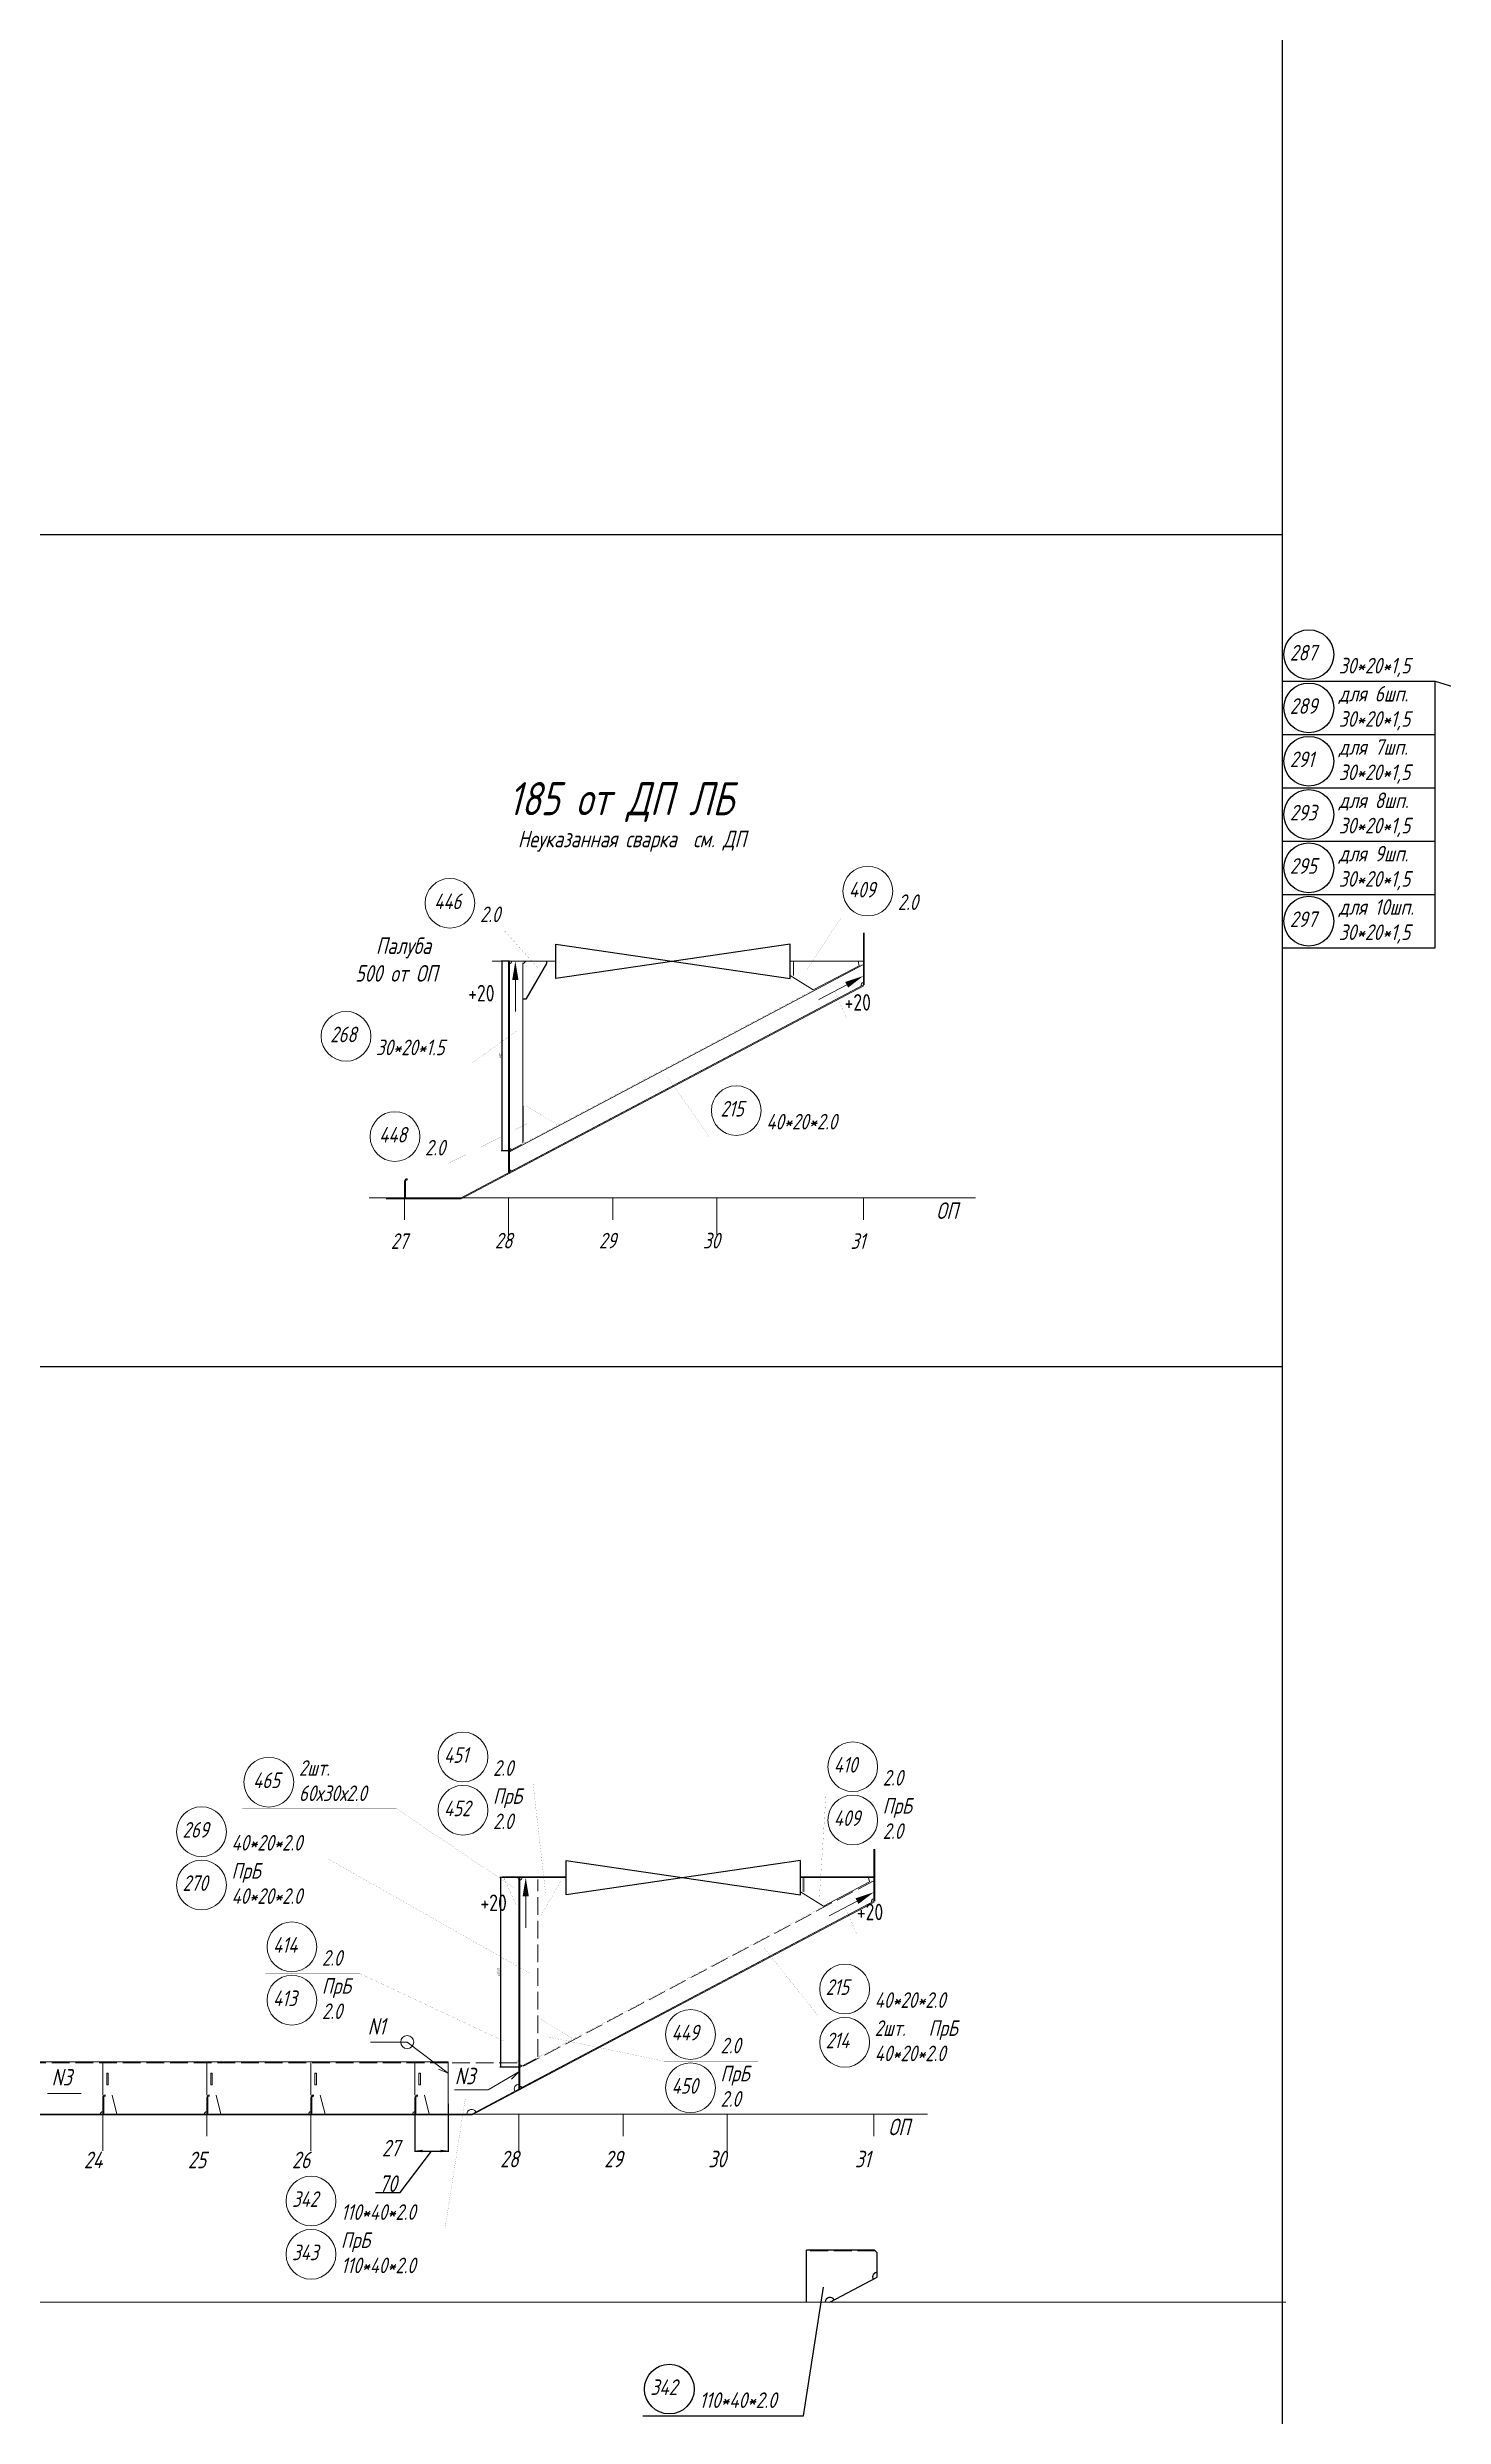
# Model space of a CAD drawing. Header units: millimetres. Extents: x 77380 to 135900, y -26587 to 17301.
# Drawn here: x 88156 to 91108, y -16652 to -11642 of the extents above; entities that cross this region are included whole.
import ezdxf

# ---------------------------------------------------------------- set-up
doc = ezdxf.new("R2010")
doc.units = ezdxf.units.MM
for name, pattern in [('K5LT32768', [0]), ('K5LT32769', [50, 37.5, -12.5]), ('K5LT32770', [0]), ('K5LT32772', [0]), ('K5LT32775', [250, 187.5, -62.5]), ('K5LT32777', [0]), ('K5LT32780', [0]), ('K5LT32781', [0]), ('K5LT32831', [0]), ('K5LT32835', [0]), ('K5LT_THIN', [0]), ('Short_dashed', [5, 3.75, -1.25])]:
    doc.linetypes.add(name, pattern=pattern)
doc.layers.add('-1', color=7, linetype='Continuous')
doc.layers.add('4001', color=7, linetype='Continuous')
doc.layers.add('РАЗМЕРЫ', color=3, linetype='Continuous', lineweight=25)
doc.styles.add('KDIMTEXTSTYLE', font='GOST_AU.SHX', dxfattribs={"width": 0.96, "oblique": 15, "height": 5})
doc.styles.add('KTEXTSTYLE', font='GOST_AU.SHX', dxfattribs={"width": 0.96, "height": 5})
doc.styles.add('ГОСТ', font='ГОСТ тип А.ttf', dxfattribs={"oblique": 15})
doc.dimstyles.new('KDIMSTYLE (1.00)', dxfattribs={"dimtxt": 5, "dimasz": 1, "dimexe": 2, "dimexo": 0, "dimgap": 1, "dimtad": 1, "dimtxsty": 'KDIMTEXTSTYLE', "dimsah": 1, "dimcen": 0, "dimdle": 1, "dimadec": 0, "dimazin": 0, "dimtfac": 0.667, "dimtmove": 0, "dimatfit": 3, "dimfxl": 1, "dimtvp": 1, "dimtolj": 1, "dimtzin": 0, "dimarcsym": 0})

# ---------------------------------------------------------------- blocks, each defined once
blk = doc.blocks.new('U415')
at = {"layer": '4001'}
blk.add_hatch(color=7, dxfattribs=at).paths.add_polyline_path([(98047.1, 13998.5), (98053.3, 13986.7), (98085.5, 14011.3)])
at = {"layer": '4001', "color": 7, "linetype": 'K5LT_THIN', "lineweight": 18}
blk.add_line((98050.2, 13992.6), (97991.4, 13961.5), dxfattribs=at)
blk = doc.blocks.new('U416')
at = {"layer": '4001'}
blk.add_hatch(color=7, dxfattribs=at).paths.add_polyline_path([(97343.1, 14002.4), (97356.4, 14002.4), (97349.8, 14042.4)])
at = {"layer": '4001', "color": 7, "linetype": 'K5LT_THIN', "lineweight": 18}
blk.add_line((97349.8, 14002.4), (97349.8, 13935.8), dxfattribs=at)
blk = doc.blocks.new('KDIMARROW_01')
blk.add_hatch(color=0).paths.add_polyline_path([(0, 0), (-15, 2), (-13.5, 0), (-15, -2)])
at = {"color": 0, "linetype": 'K5LT_THIN', "lineweight": 18}
for p, q in [((-13.5, 0), (-15, 2)), ((-15, 2), (0, 0)), ((0, 0), (-15, -2)), ((-15, -2), (-13.5, 0))]:
    blk.add_line(p, q, dxfattribs=at)
at = {"layer": '4001', "color": 0, "linetype": 'K5LT_THIN', "lineweight": 18}
blk.add_line((0, 0), (-1, 0), dxfattribs=at)
blk = doc.blocks.new('*D604')
at = {"layer": 'Defpoints', "color": 0}
for p in [(88933.1, -15995.1), (89003.1, -15990.7), (89003.1, -16090.3)]:
    blk.add_point(p, dxfattribs=at)
at = {"layer": 'РАЗМЕРЫ', "color": 0, "lineweight": -2}
for p, q in [((88933.1, -15995.1), (88933.1, -16092.3)), ((89003.1, -15990.7), (89003.1, -16092.3)), ((88902, -16177.9), (88968.1, -16090.3)), ((88934.1, -16090.3), (89002.1, -16090.3)), ((88850.1, -16177.9), (88902, -16177.9))]:
    blk.add_line(p, q, dxfattribs=at)
at = {"layer": 'РАЗМЕРЫ', "color": 0, "lineweight": -2, "rotation": 180}
blk.add_blockref('KDIMARROW_01', (88933.1, -16090.3), dxfattribs=at)
at = {"layer": 'РАЗМЕРЫ', "color": 0, "lineweight": -2}
blk.add_blockref('KDIMARROW_01', (89003.1, -16090.3), dxfattribs=at)
at = {"layer": 'РАЗМЕРЫ', "color": 7, "insert": (88876, -16159.4), "char_height": 5, "attachment_point": 5, "style": 'KDIMTEXTSTYLE'}
blk.add_mtext('\\A1;\\H35.0;\\W0.965;\\Q15;\\Q15;\\H35.0;\\W0.965;\\Q15;70\\H35.0;\\W0.965;\\Q15;\\Q15;', dxfattribs=at)
blk = doc.blocks.new('U45')
blk.add_hatch(color=7).paths.add_polyline_path([(109778.9, 17837), (109785.1, 17825.2), (109817.4, 17849.8)])
at = {"color": 7, "linetype": 'K5LT32831', "lineweight": 9}
blk.add_line((109782, 17831.1), (109723.2, 17800), dxfattribs=at)
blk = doc.blocks.new('U46')
blk.add_hatch(color=7).paths.add_polyline_path([(109075, 17840.9), (109088.3, 17840.9), (109081.6, 17880.9)])
at = {"color": 7, "linetype": 'K5LT32831', "lineweight": 9}
blk.add_line((109081.6, 17840.9), (109081.6, 17774.4), dxfattribs=at)
blk = doc.blocks.new('U130')
at = {"color": 7, "linetype": 'K5LT_THIN', "lineweight": 18}
for p, q in [((109002.5, 17432.2), (109067.4, 17469.9)), ((109067.4, 17469.9), (109063.9, 17467.9))]:
    blk.add_line(p, q, dxfattribs=at)
at = {"color": 7, "linetype": 'K5LT32835', "lineweight": 18}
for p, q in [((109064.8, 17468.4), (109064.8, 17468.4)), ((109064.8, 17468.3), (109064.9, 17468.4)), ((109065.4, 17468.2), (109064.8, 17468.4)), ((109065.5, 17468.2), (109064.8, 17468.4)), ((109064.9, 17468.2), (109064.9, 17468.5)), ((109064.9, 17468.2), (109065, 17468.5)), ((109065.6, 17468.3), (109064.9, 17468.5)), ((109065.4, 17468.1), (109064.9, 17468.3)), ((109065.3, 17468.1), (109064.9, 17468.2)), ((109065.3, 17468), (109064.9, 17468.1)), ((109065, 17468.1), (109065.1, 17468.6)), ((109065, 17468), (109065.2, 17468.6)), ((109065.6, 17468.3), (109065, 17468.5)), ((109065.2, 17468), (109065, 17468.1)), ((109065.2, 17467.9), (109065, 17468)), ((109065.1, 17467.9), (109065.3, 17468.7)), ((109065.1, 17467.9), (109065.3, 17468.7)), ((109065.7, 17468.4), (109065.1, 17468.6)), ((109065.7, 17468.4), (109065.1, 17468.6)), ((109065.1, 17467.9), (109065.1, 17467.9)), ((109065.2, 17468), (109065.4, 17468.8)), ((109065.8, 17468.5), (109065.2, 17468.7)), ((109065.3, 17468.1), (109065.5, 17468.8)), ((109065.8, 17468.5), (109065.3, 17468.7)), ((109065.4, 17468.1), (109065.6, 17468.9)), ((109066, 17468.7), (109065.4, 17468.8)), ((109065.9, 17468.6), (109065.4, 17468.7)), ((109065.5, 17468.2), (109065.6, 17468.9)), ((109065.5, 17468.3), (109065.7, 17468.9)), ((109066, 17468.7), (109065.5, 17468.8)), ((109065.6, 17468.4), (109065.8, 17469)), ((109066.1, 17468.8), (109065.6, 17468.9)), ((109065.7, 17468.4), (109065.9, 17469)), ((109066.1, 17468.8), (109065.7, 17468.9)), ((109065.8, 17468.5), (109066, 17469.1)), ((109066.2, 17468.9), (109065.8, 17469)), ((109066.2, 17468.9), (109065.8, 17469)), ((109065.9, 17468.6), (109066, 17469.1)), ((109066.3, 17469), (109065.9, 17469.1)), ((109066, 17468.7), (109066.1, 17469.2)), ((109066.4, 17469), (109066, 17469.1)), ((109066.1, 17468.8), (109066.3, 17469.3)), ((109066.1, 17468.7), (109066.2, 17469.2)), ((109066.5, 17469.1), (109066.1, 17469.2)), ((109066.4, 17469.1), (109066.1, 17469.1)), ((109066.2, 17468.9), (109066.3, 17469.3)), ((109066.5, 17469.2), (109066.2, 17469.2)), ((109066.3, 17469), (109066.4, 17469.4)), ((109066.6, 17469.2), (109066.3, 17469.3)), ((109066.4, 17469), (109066.5, 17469.4)), ((109066.6, 17469.3), (109066.4, 17469.3)), ((109066.5, 17469.1), (109066.6, 17469.4)), ((109066.7, 17469.3), (109066.5, 17469.4)), ((109066.8, 17469.4), (109066.5, 17469.4)), ((109066.6, 17469.2), (109066.7, 17469.5)), ((109066.8, 17469.4), (109066.6, 17469.5)), ((109066.7, 17469.4), (109066.8, 17469.6)), ((109066.7, 17469.3), (109066.7, 17469.5)), ((109066.9, 17469.5), (109066.7, 17469.5)), ((109066.8, 17469.4), (109066.9, 17469.6)), ((109066.9, 17469.5), (109066.8, 17469.6)), ((109067, 17469.6), (109066.8, 17469.6)), ((109066.9, 17469.5), (109067, 17469.7)), ((109067, 17469.6), (109066.9, 17469.6)), ((109067, 17469.6), (109067, 17469.7)), ((109067.1, 17469.7), (109067, 17469.7)), ((109067.1, 17469.7), (109067.1, 17469.8)), ((109067.2, 17469.7), (109067.1, 17469.7)), ((109067.2, 17469.7), (109067.2, 17469.8)), ((109067.2, 17469.8), (109067.2, 17469.8)), ((109067.3, 17469.8), (109067.2, 17469.8)), ((109067.3, 17469.9), (109067.4, 17469.9)), ((109067.3, 17469.9), (109067.3, 17469.9)), ((109067.3, 17469.8), (109067.3, 17469.8))]:
    blk.add_line(p, q, dxfattribs=at)
at = {"color": 7, "linetype": 'K5LT32835', "const_width": 0.18}
blk.add_lwpolyline([(109064.8, 17468.4), (109067.4, 17469.9), (109065.1, 17467.9)], close=True, dxfattribs=at)
blk = doc.blocks.new('U134')
at = {"color": 7, "linetype": 'K5LT_THIN', "lineweight": 18}
for p, q in [((108831.1, 17533.1), (108917.4, 17467.3)), ((108917.4, 17467.3), (108914.2, 17469.7))]:
    blk.add_line(p, q, dxfattribs=at)
at = {"color": 7, "linetype": 'K5LT32835', "lineweight": 18}
for p, q in [((108914.6, 17468.7), (108914.6, 17468.7)), ((108914.7, 17468.8), (108915.4, 17468.9)), ((108914.7, 17468.7), (108915.4, 17468.8)), ((108914.7, 17468.6), (108915.5, 17468.8)), ((108914.8, 17468.6), (108914.7, 17468.8)), ((108914.7, 17468.6), (108914.7, 17468.7)), ((108914.8, 17468.9), (108915.2, 17469)), ((108914.8, 17468.9), (108915.3, 17468.9)), ((108914.8, 17468.6), (108914.8, 17468.9)), ((108914.8, 17468.6), (108915.6, 17468.7)), ((108914.9, 17469.1), (108915.1, 17469.1)), ((108914.9, 17469), (108915.1, 17469)), ((108914.9, 17468.5), (108914.9, 17469)), ((108915, 17468.5), (108914.9, 17469)), ((108914.9, 17468.5), (108915.6, 17468.6)), ((108915, 17469.1), (108915, 17469.1)), ((108915.1, 17468.5), (108915, 17469.1)), ((108915.1, 17468.4), (108915, 17469.1)), ((108915, 17468.5), (108915.7, 17468.6)), ((108915.2, 17468.4), (108915.1, 17469.1)), ((108915.1, 17468.4), (108915.8, 17468.5)), ((108915.3, 17468.4), (108915.2, 17469)), ((108915.3, 17468.3), (108915.2, 17469)), ((108915.2, 17468.4), (108915.9, 17468.5)), ((108915.4, 17468.3), (108915.3, 17468.9)), ((108915.3, 17468.3), (108915.9, 17468.4)), ((108915.5, 17468.3), (108915.4, 17468.8)), ((108915.4, 17468.3), (108916, 17468.4)), ((108915.5, 17468.2), (108915.5, 17468.8)), ((108915.6, 17468.2), (108915.5, 17468.7)), ((108915.5, 17468.2), (108916.1, 17468.3)), ((108915.7, 17468.2), (108915.6, 17468.7)), ((108915.6, 17468.2), (108916.1, 17468.3)), ((108915.7, 17468.1), (108915.7, 17468.6)), ((108915.8, 17468.1), (108915.7, 17468.6)), ((108915.7, 17468.1), (108916.2, 17468.2)), ((108915.9, 17468.1), (108915.8, 17468.5)), ((108915.8, 17468.1), (108916.3, 17468.2)), ((108915.9, 17468), (108915.9, 17468.5)), ((108915.9, 17468), (108916.4, 17468.1)), ((108916, 17468), (108916, 17468.4)), ((108916.1, 17468), (108916, 17468.4)), ((108916, 17468), (108916.4, 17468.1)), ((108916.2, 17467.9), (108916.1, 17468.3)), ((108916.1, 17467.9), (108916.5, 17468)), ((108916.2, 17467.9), (108916.2, 17468.2)), ((108916.3, 17467.9), (108916.2, 17468.2)), ((108916.2, 17467.9), (108916.6, 17467.9)), ((108916.4, 17467.8), (108916.3, 17468.1)), ((108916.3, 17467.8), (108916.6, 17467.9)), ((108916.4, 17467.8), (108916.4, 17468.1)), ((108916.4, 17467.8), (108916.7, 17467.8)), ((108916.5, 17467.8), (108916.5, 17468)), ((108916.6, 17467.7), (108916.5, 17468)), ((108916.5, 17467.7), (108916.8, 17467.8)), ((108916.6, 17467.7), (108916.6, 17467.9)), ((108916.6, 17467.7), (108916.9, 17467.7)), ((108916.7, 17467.7), (108916.7, 17467.9)), ((108916.8, 17467.6), (108916.7, 17467.8)), ((108916.7, 17467.6), (108916.9, 17467.7)), ((108916.8, 17467.6), (108916.8, 17467.8)), ((108916.8, 17467.6), (108917, 17467.6)), ((108916.9, 17467.6), (108916.9, 17467.7)), ((108916.9, 17467.5), (108917.1, 17467.6)), ((108917, 17467.5), (108917, 17467.6)), ((108917, 17467.5), (108917, 17467.6)), ((108917, 17467.5), (108917.1, 17467.5)), ((108917.1, 17467.4), (108917.2, 17467.5)), ((108917.1, 17467.5), (108917.1, 17467.5)), ((108917.2, 17467.4), (108917.2, 17467.5)), ((108917.2, 17467.4), (108917.3, 17467.4)), ((108917.2, 17467.4), (108917.2, 17467.4)), ((108917.3, 17467.4), (108917.3, 17467.4)), ((108917.3, 17467.3), (108917.4, 17467.3))]:
    blk.add_line(p, q, dxfattribs=at)
at = {"color": 7, "linetype": 'K5LT32835', "const_width": 0.18}
blk.add_lwpolyline([(108915, 17469.1), (108917.4, 17467.3), (108914.6, 17468.7)], close=True, dxfattribs=at)
blk = doc.blocks.new('*D673')
at = {"layer": 'Defpoints', "color": 0}
for p in [(89114.6, -15512.1), (89154.6, -15512.1), (89154.6, -15913.1)]:
    blk.add_point(p, dxfattribs=at)
at = {"layer": 'РАЗМЕРЫ', "color": 0, "lineweight": -2}
for p, q in [((89154.6, -15512.1), (89112.6, -15512.1)), ((89114.6, -15912.1), (89114.6, -15513.1)), ((89154.6, -15913.1), (89112.6, -15913.1))]:
    blk.add_line(p, q, dxfattribs=at)
at = {"layer": 'РАЗМЕРЫ', "color": 0}
for points in [[(89114.8, -15513.1), (89114.4, -15513.1), (89114.6, -15512.1)], [(89114.4, -15912.1), (89114.8, -15912.1), (89114.6, -15913.1)]]:
    blk.add_solid(points, dxfattribs=at)
at = {"layer": 'РАЗМЕРЫ', "color": 0, "insert": (89110.6, -15712.6), "char_height": 5, "attachment_point": 5, "rotation": 90, "style": 'KDIMTEXTSTYLE'}
blk.add_mtext('\\A1;401,01', dxfattribs=at)
blk = doc.blocks.new('*D675')
at = {"layer": 'Defpoints', "color": 0}
for p in [(89132.7, -13574.6), (89117.1, -13975.6), (89132.7, -13975.6)]:
    blk.add_point(p, dxfattribs=at)
at = {"layer": 'РАЗМЕРЫ', "color": 0, "lineweight": -2}
for p, q in [((89132.7, -13574.6), (89115.1, -13574.6)), ((89117.1, -13575.6), (89117.1, -13974.6)), ((89132.7, -13975.6), (89115.1, -13975.6))]:
    blk.add_line(p, q, dxfattribs=at)
at = {"layer": 'РАЗМЕРЫ', "color": 0}
for points in [[(89117.2, -13575.6), (89116.9, -13575.6), (89117.1, -13574.6)], [(89116.9, -13974.6), (89117.2, -13974.6), (89117.1, -13975.6)]]:
    blk.add_solid(points, dxfattribs=at)
at = {"layer": 'РАЗМЕРЫ', "color": 0, "insert": (89113.6, -13775.1), "char_height": 5, "attachment_point": 5, "rotation": 90, "style": 'KDIMTEXTSTYLE'}
blk.add_mtext('\\A1;401', dxfattribs=at)

msp = doc.modelspace()

# ---------------------------------------------------------------- linework, layer by layer
at = {"layer": '-1', "color": 1, "lineweight": 0}
msp.add_line((83160.609, -16409.79), (90774.38, -16409.79), dxfattribs=at)
at = {"color": 6}
for p, q in [((90766.474, -12673.031), (81559.429, -12673.031)), ((90766.474, -14432.34), (81559.429, -14432.34))]:
    msp.add_line(p, q, dxfattribs=at)
at = {"color": 7, "linetype": 'K5LT_THIN', "lineweight": 18}
for p, q in [((89881.2, -13624.625), (89881.2, -13514.625)), ((89883.199, -13624.625), (89883.199, -13514.625)), ((89231.2, -13574.625), (89096.201, -13574.625)), ((89131.2, -14021.684), (89131.2, -13574.625)), ((89132.699, -14021.684), (89132.699, -13574.625)), ((89132.699, -13574.625), (89132.699, -13975.631)), ((89158.199, -13574.625), (89132.699, -13574.625)), ((89881.2, -13574.625), (89726.198, -13574.625)), ((89733.199, -13604.626), (89733.199, -13574.625)), ((89733.199, -13574.625), (89870.199, -13574.625)), ((89870.199, -13574.625), (89872.518, -13583.97)), ((89881.2, -13624.625), (89031.2, -14074.625)), ((89132.699, -14020.89), (89881.2, -13624.625)), ((89881.2, -13581.546), (89134.395, -13976.914)), ((89161.254, -13959.075), (89161.254, -13577.68)), ((89726.198, -13604.657), (89775.258, -13635.36)), ((89872.518, -13583.97), (89775.258, -13635.36)), ((89882.137, -13626.392), (89032.137, -14076.392)), ((89775.258, -13635.36), (89775.213, -13635.271)), ((89132.699, -13975.631), (89158.199, -13962.13)), ((89132.699, -13982.42), (89132.699, -14020.89)), ((88836.47, -14074.625), (90118.202, -14074.625)), ((89031.2, -14074.625), (88872.641, -14074.625)), ((89031.2, -14076.626), (88872.641, -14076.626)), ((88911.198, -14074.626), (88911.198, -14121.501)), ((88911.199, -14074.625), (88911.199, -14040.552)), ((88913.201, -14074.625), (88913.201, -14040.552)), ((89131.198, -14074.626), (89131.198, -14152.751)), ((89351.198, -14074.626), (89351.198, -14121.501)), ((89571.199, -14074.626), (89571.199, -14152.751)), ((89881.198, -14074.626), (89881.198, -14121.501)), ((89748.103, -15542.177), (89797.161, -15572.879)), ((89003.103, -15925.711), (88982.913, -15916.973)), ((89153.103, -15923.119), (89137.356, -15938.482))]:
    msp.add_line(p, q, dxfattribs=at)
at = {"color": 7, "linetype": 'K5LT_THIN'}
for p, q in [((89162.7, -13579.626), (89167.699, -13574.626)), ((89211.199, -13574.626), (89211.199, -13579.626)), ((89726.198, -13538.477), (89231.199, -13610.779)), ((89231.199, -13610.779), (89231.199, -13538.477)), ((89231.199, -13538.477), (89726.198, -13610.779)), ((89726.198, -13610.779), (89726.198, -13538.477)), ((89211.199, -13579.626), (89167.699, -13654.626)), ((89167.699, -13654.626), (89162.7, -13654.626)), ((89167.699, -13654.626), (89162.7, -13654.626)), ((89748.103, -15475.993), (89253.103, -15548.295)), ((89253.103, -15548.295), (89253.103, -15475.993)), ((89253.103, -15475.993), (89748.103, -15548.295)), ((89748.103, -15548.295), (89748.103, -15475.993))]:
    msp.add_line(p, q, dxfattribs=at)
at = {"color": 3, "linetype": 'K5LT32768', "lineweight": 18, "true_color": 0x00ff00}
for p, q in [((89903.103, -15562.144), (89903.103, -15452.144)), ((89905.102, -15562.144), (89905.102, -15452.144)), ((89253.103, -15510.644), (89118.104, -15510.644)), ((89253.103, -15512.144), (89118.104, -15512.144)), ((89153.103, -15959.203), (89153.103, -15512.144)), ((89154.602, -15959.203), (89154.602, -15512.144)), ((89154.602, -15512.144), (89154.602, -15913.149)), ((89188.604, -15512.144), (89154.602, -15512.144)), ((89903.103, -15510.644), (89748.103, -15510.644)), ((89903.103, -15512.144), (89748.103, -15512.144)), ((89903.103, -15562.144), (89053.103, -16012.144)), ((89904.04, -15563.912), (89054.04, -16013.912)), ((89154.602, -15958.409), (89903.103, -15562.144)), ((89003.103, -15902.071), (86753.103, -15902.071)), ((89153.103, -15959.203), (89153.103, -15908.144)), ((89154.602, -15913.149), (89188.604, -15895.149)), ((89154.602, -15919.938), (89154.602, -15958.409)), ((88273.104, -16012.144), (88273.104, -15978.071)), ((88275.103, -16012.144), (88275.103, -15978.071)), ((88493.103, -16012.144), (88493.103, -15978.071)), ((88495.104, -16012.144), (88495.104, -15978.071)), ((88713.104, -16012.144), (88713.104, -15978.071)), ((88715.103, -16012.144), (88715.103, -15978.071)), ((88933.102, -16012.144), (88933.102, -15978.071)), ((88935.104, -16012.144), (88935.104, -15978.071)), ((89053.103, -16012.144), (89153.103, -15959.203)), ((89053.103, -16012.144), (83128.103, -16012.144)), ((89053.103, -16014.144), (83128.103, -16014.144)), ((86204.602, -16012.144), (89053.103, -16012.144))]:
    msp.add_line(p, q, dxfattribs=at)
at = {"color": 3, "linetype": 'K5LT32769', "lineweight": 18, "true_color": 0x00ff00}
for p, q in [((89903.103, -15519.065), (89156.298, -15914.433)), ((89192.675, -15891.076), (89192.675, -15516.217)), ((89003.103, -15904.071), (86753.103, -15904.071)), ((89149.029, -15904.071), (89003.103, -15904.071))]:
    msp.add_line(p, q, dxfattribs=at)
at = {"color": 2, "linetype": 'K5LT32770', "lineweight": 18, "true_color": 0xffff00}
for p, q in [((89755.102, -15542.144), (89755.102, -15512.144)), ((89755.102, -15512.144), (89892.102, -15512.144)), ((89894.421, -15521.488), (89797.161, -15572.879)), ((89892.102, -15512.144), (89894.421, -15521.488)), ((89797.161, -15572.879), (89797.116, -15572.79)), ((88284.669, -15925.619), (88281.538, -15925.619)), ((88281.538, -15925.619), (88281.538, -15950.668)), ((88284.669, -15950.668), (88284.669, -15925.619)), ((88504.667, -15925.619), (88501.536, -15925.619)), ((88501.536, -15925.619), (88501.536, -15950.668)), ((88504.667, -15950.668), (88504.667, -15925.619)), ((88724.669, -15925.619), (88721.538, -15925.619)), ((88721.538, -15925.619), (88721.538, -15950.668)), ((88724.669, -15950.668), (88724.669, -15925.619)), ((88944.667, -15925.619), (88941.536, -15925.619)), ((88941.536, -15925.619), (88941.536, -15950.668)), ((88944.667, -15950.668), (88944.667, -15925.619)), ((88281.538, -15950.668), (88284.669, -15950.668)), ((88501.536, -15950.668), (88504.667, -15950.668)), ((88721.538, -15950.668), (88724.669, -15950.668)), ((88941.536, -15950.668), (88944.667, -15950.668))]:
    msp.add_line(p, q, dxfattribs=at)
at = {"color": 7, "linetype": 'K5LT32780', "lineweight": 18}
for p, q in [((88916.78, -15859.891), (88839.103, -15859.891)), ((89003.103, -16012.144), (89003.103, -15902.071)), ((88156.095, -15968.394), (88227.776, -15968.394)), ((89016.529, -15960.879), (89088.211, -15960.879))]:
    msp.add_line(p, q, dxfattribs=at)
at = {"color": 2, "linetype": 'K5LT32775', "lineweight": 18, "true_color": 0xffff00}
for p, q in [((88273.104, -15904.144), (88273.104, -15972.144)), ((88493.103, -15904.144), (88493.103, -15972.144)), ((88713.104, -15904.144), (88713.104, -15972.144)), ((88933.102, -15904.144), (88933.102, -15972.144))]:
    msp.add_line(p, q, dxfattribs=at)
at = {"color": 3, "linetype": 'K5LT32777', "lineweight": 18, "true_color": 0x00ff00}
for p, q in [((88293.032, -15972.074), (88303.106, -16012.147)), ((88513.031, -15972.071), (88523.104, -16012.144)), ((88733.031, -15972.074), (88743.105, -16012.147)), ((88933.102, -16007.144), (88933.102, -15978.144)), ((88953.03, -15972.071), (88963.104, -16012.144))]:
    msp.add_line(p, q, dxfattribs=at)
at = {"color": 1, "linetype": 'K5LT32781', "lineweight": 0, "true_color": 0xff0000}
for p, q in [((82403.103, -16012.144), (90016.874, -16012.144)), ((88273.103, -16012.144), (88273.103, -16090.269)), ((88493.103, -16012.144), (88493.103, -16059.019)), ((88713.103, -16012.144), (88713.103, -16090.269)), ((88933.103, -16012.144), (88933.103, -16059.019)), ((89153.103, -16012.144), (89153.103, -16090.269)), ((89373.103, -16012.144), (89373.103, -16059.019)), ((89593.103, -16012.144), (89593.103, -16090.269)), ((89903.103, -16012.144), (89903.103, -16059.019))]:
    msp.add_line(p, q, dxfattribs=at)
msp.add_line((89760.609, -16409.79), (89760.609, -16299.717))
at = {"color": 3, "linetype": 'Short_dashed', "ltscale": 10}
msp.add_line((89906.535, -16301.717), (89760.609, -16301.717), dxfattribs=at)
at = {"color": 3, "ltscale": 25}
for p, q in [((89910.609, -16356.849), (89910.609, -16305.79)), ((89810.609, -16409.79), (89910.609, -16356.849))]:
    msp.add_line(p, q, dxfattribs=at)
at = {"color": 6}
msp.add_lwpolyline([(81559.429, -6632.614), (90766.474, -6632.614), (90766.474, -26587.353), (81559.429, -26587.353)], close=True, dxfattribs=at)
at = {"color": 1, "ltscale": 25}
for points in [[(90766.474, -12982.574), (91089.701, -12982.574), (91740.846, -13183.326)], [(90766.474, -13095.294), (91089.701, -13095.294), (91089.701, -12982.574)], [(90766.474, -13208.014), (91089.701, -13208.014), (91089.701, -13095.294)], [(90766.474, -13320.733), (91089.701, -13320.733), (91089.701, -13208.014)], [(90766.474, -13433.453), (91089.701, -13433.453), (91089.701, -13320.733)], [(90766.474, -13546.173), (91089.701, -13546.173), (91089.701, -13433.453)], [(89414.603, -16650.043), (89754.504, -16650.043), (89796.878, -16378.251)]]:
    msp.add_lwpolyline(points, dxfattribs=at)
at = {"color": 7, "linetype": 'K5LT_THIN', "const_width": 0.18}
for points in [[(89195.087, -13591.126), (89120.908, -13508.343), (88950.802, -13508.343)], [(90004.297, -13482.613), (89834.191, -13482.613), (89762.147, -13591.67)], [(88817.829, -13574.625), (89096.201, -13574.625)], [(89231.2, -13573.125), (89096.201, -13573.125)], [(89158.199, -13962.13), (89162.755, -13957.575), (89162.755, -13579.18), (89158.199, -13574.625)], [(89881.2, -13570.626), (89726.198, -13570.626)], [(89731.2, -13574.625), (89731.2, -13604.626), (89733.199, -13604.626), (89733.199, -13574.625)], [(89881.2, -13619.626), (89881.2, -13579.283), (89135.225, -13974.211), (89132.699, -13982.419)], [(89921.156, -13695.471), (89846.139, -13695.471), (89820.329, -13637.906)], [(88731.076, -13789.708), (89054.303, -13789.708), (89147.507, -13722.279)], [(89879.357, -13946.756), (89556.13, -13946.756), (89467.747, -13820.258)], [(89171.08, -13917.66), (89004.656, -14001.689), (88834.549, -14001.689)], [(88917.199, -14034.552), (88931.127, -14034.552), (88931.127, -14036.552), (88917.199, -14036.552)]]:
    msp.add_lwpolyline(points, dxfattribs=at)
msp.add_lwpolyline([(89162.7, -13954.725), (89162.7, -13879.725), (89167.699, -13879.725), (89231.075, -13917.893), (89233.413, -13922.312), (89167.119, -13957.388)], close=True, dxfattribs=at)
at = {"color": 1, "linetype": 'K5LT32772', "true_color": 0xff0000, "const_width": 0.18}
for points in [[(88978.359, -15313.479), (89182.887, -15313.479), (89209.245, -15544.63)], [(89142.781, -15534.068), (88894.537, -15366.765), (88567.975, -15366.765)], [(90004.511, -15334.092), (89802.344, -15334.092), (89787.835, -15559.109)], [(88425.59, -15471.487), (88747.413, -15471.487), (89176.766, -15714.85)], [(89753.103, -15512.144), (89753.103, -15542.144), (89755.102, -15542.144), (89755.102, -15512.144)], [(90130.452, -15804.104), (89785.351, -15804.104), (89671.45, -15661.288)], [(88616.724, -15714.971), (88816.521, -15714.971), (89120.626, -15857.732)], [(89659.128, -15900.248), (89459.331, -15900.248), (89211.104, -15848.414)], [(88279.104, -15972.071), (88293.029, -15972.071), (88293.029, -15974.071), (88279.104, -15974.071)], [(88499.102, -15972.071), (88513.031, -15972.071), (88513.031, -15974.071), (88499.102, -15974.071)], [(88657.097, -16252.397), (88996.998, -16252.397), (89039.372, -15980.605)], [(88719.104, -15972.071), (88733.032, -15972.071), (88733.032, -15974.071), (88719.104, -15974.071)], [(88939.102, -15972.071), (88953.03, -15972.071), (88953.03, -15974.071), (88939.102, -15974.071)]]:
    msp.add_lwpolyline(points, dxfattribs=at)
at = {"color": 2, "linetype": 'K5LT32770', "true_color": 0xffff00, "const_width": 0.18}
for points in [[(89148.106, -15512.144), (89123.106, -15512.144), (89123.106, -15517.143), (89148.106, -15572.143), (89153.105, -15572.143), (89153.105, -15517.143), (89148.106, -15512.144)], [(89199.603, -15512.144), (89243.103, -15512.144), (89243.103, -15517.144), (89199.603, -15592.144), (89194.604, -15592.144), (89194.604, -15517.144), (89199.603, -15512.144)], [(89148.104, -15902.144), (89033.102, -15902.144), (89033.102, -15897.144), (89148.104, -15782.144), (89153.103, -15782.144), (89153.103, -15897.144), (89148.104, -15902.144)], [(89194.604, -15886.944), (89194.604, -15811.944), (89199.603, -15811.944), (89262.985, -15850.123), (89265.322, -15854.543), (89199.023, -15889.607), (89194.604, -15886.944)]]:
    msp.add_lwpolyline(points, dxfattribs=at)
at = {"color": 3, "linetype": 'K5LT32768', "true_color": 0x00ff00, "const_width": 0.18}
for points in [[(89903.103, -15557.144), (89903.103, -15516.802), (89157.128, -15911.729), (89154.602, -15919.938)], [(89188.604, -15895.149), (89194.677, -15889.076), (89194.677, -15518.217), (89188.604, -15512.144)], [(89153.103, -15908.144), (89147.03, -15902.071), (89003.103, -15902.071)]]:
    msp.add_lwpolyline(points, dxfattribs=at)
at = {"color": 7, "linetype": 'K5LT32780', "const_width": 0.18}
msp.add_lwpolyline([(89943.059, -15632.99), (89868.042, -15632.99), (89842.232, -15575.425)], dxfattribs=at)
at = {"color": 3, "ltscale": 25}
msp.add_lwpolyline([(89910.609, -16305.79), (89904.536, -16299.717), (89760.609, -16299.717)], dxfattribs=at)
at = {"color": 1, "ltscale": 25}
for centre in [(90822.834, -12926.214), (90822.834, -13038.934), (90822.834, -13151.654), (90822.834, -13264.374), (90822.834, -13377.093), (90822.834, -13489.813), (89470.963, -16593.683)]:
    msp.add_circle(centre, 52.603, dxfattribs=at)
at = {"color": 7, "linetype": 'K5LT_THIN', "lineweight": 18}
for centre in [(89890.551, -13426.253), (89007.162, -13451.983), (88787.436, -13733.348), (89612.49, -13890.396), (88890.91, -13945.329)]:
    msp.add_circle(centre, 52.603, dxfattribs=at)
at = {"color": 1, "linetype": 'K5LT32772', "lineweight": 18, "true_color": 0xff0000}
for centre in [(89034.719, -15257.119), (89858.704, -15277.732), (88624.335, -15310.405), (89034.719, -15369.839), (88481.95, -15415.127), (89858.704, -15390.453), (88481.95, -15527.847), (88673.084, -15658.611), (88673.084, -15771.331), (89841.711, -15747.744), (89515.691, -15843.888), (89841.711, -15860.464), (89515.691, -15956.608), (88713.457, -16196.037), (88713.457, -16308.757)]:
    msp.add_circle(centre, 52.603, dxfattribs=at)
at = {"color": 7, "linetype": 'K5LT32780', "lineweight": 18}
msp.add_circle((88916.78, -15859.891), 13.816, dxfattribs=at)
at = {"color": 7, "linetype": 'K5LT_THIN', "lineweight": 18}
for centre, radius, start, end in [((89132.699, -13574.624), 5.002, 269.999908, 359.982605), ((89881.2, -13624.625), 5, 90.000305, 207.897171), ((89132.699, -13975.629), 4.999, 27.903595, 90.011909), ((89132.699, -14020.89), 5.001, 27.893583, 89.992882), ((88917.199, -14040.552), 6, 89.998352, 180.001648), ((88917.199, -14040.55), 3.998, 90.005737, 180.027054)]:
    msp.add_arc(centre, radius, start, end, dxfattribs=at)
at = {"color": 3, "linetype": 'K5LT32768', "lineweight": 18, "true_color": 0x00ff00}
for centre, radius, start, end in [((89154.602, -15512.143), 5.001, 269.996185, 359.981964), ((89903.103, -15562.144), 5, 90.000305, 207.897171), ((89154.602, -15913.149), 5, 27.896086, 89.997635), ((88279.104, -15978.071), 6, 90.001465, 180.002182), ((88279.104, -15978.072), 4.001, 89.999329, 179.989746), ((88499.102, -15978.071), 6, 90.001465, 180.002182), ((88499.102, -15978.069), 3.998, 90.005737, 180.027054), ((88719.104, -15978.071), 6, 90.001465, 180.002182), ((88719.104, -15978.072), 4.001, 89.999329, 179.989746), ((88939.102, -15978.071), 6, 90.001465, 180.002182), ((88939.102, -15978.069), 3.998, 90.005737, 180.027054), ((89153.103, -15959.203), 10, 90.000305, 207.897171), ((89154.602, -15958.409), 5, 27.898588, 90.002396), ((89053.103, -16012.143), 10, 27.893064, 180.008987)]:
    msp.add_arc(centre, radius, start, end, dxfattribs=at)
at = {"color": 3, "linetype": 'K5LT32777', "lineweight": 18, "true_color": 0x00ff00}
for centre in [(88273.104, -16012.146), (88493.103, -16012.143), (88713.103, -16012.146), (88933.102, -16012.143)]:
    msp.add_arc(centre, 4.999, 90.001302, 180.011814, dxfattribs=at)
at = {"color": 3, "ltscale": 25}
for centre, start, end in [((89910.609, -16356.849), 90.000305, 207.897171), ((89810.609, -16409.789), 27.893064, 180.008987)]:
    msp.add_arc(centre, 10, start, end, dxfattribs=at)

# ---------------------------------------------------------------- block references
for name, p in [('U416', (-8204.333, -27616.984)), ('U415', (-8204.333, -27616.984)), ('U46', (-19914.278, -33393.031)), ('U45', (-19914.278, -33393.031)), ('U134', (-19914.278, -33393.031)), ('U130', (-19914.278, -33393.031))]:
    msp.add_blockref(name, p)

# ---------------------------------------------------------------- texts
at = {"color": 1, "ltscale": 25, "style": 'ГОСТ', "oblique": 15}
for s, p in [('287', (90782.698, -12938.739)), ('30*20*1,5', (90886.239, -12966.136)), ('289', (90782.698, -13051.459)), ('30*20*1,5', (90886.239, -13078.855)), ('291', (90782.698, -13164.178)), ('30*20*1,5', (90886.239, -13191.575)), ('293', (90782.698, -13276.898)), ('30*20*1,5', (90886.239, -13304.295)), ('295', (90782.698, -13389.618)), ('30*20*1,5', (90886.239, -13417.015)), ('297', (90782.698, -13502.337)), ('30*20*1,5', (90886.239, -13529.734)), ('342', (89430.827, -16606.207)), ('110*40*2.0', (89534.368, -16633.604))]:
    msp.add_text(s, height=33, dxfattribs=at).set_placement(p)
at = {"color": 6, "ltscale": 25, "style": 'ГОСТ', "oblique": 15}
for s, p in [('для 6шп.', (90886.239, -13025.413)), ('для 7шп.', (90886.239, -13138.133)), ('для 8шп.', (90886.239, -13250.852)), ('для 9шп.', (90886.239, -13363.572)), ('для 10шп.', (90886.239, -13476.292))]:
    msp.add_text(s, height=33, dxfattribs=at).set_placement(p)
at = {"color": 7, "char_height": 2.5, "attachment_point": 1, "style": 'KTEXTSTYLE'}
for s, insert in [('\\H3.5;\\W0.965;\\Q15;\\Q15;\\H70.00;185 от ДП ЛБ', (89130.467, -13195.816)), ('\\H3.5;\\W0.965;\\Q15;\\Q15;\\H35.00;Неуказанная сварка  см. ДП', (89150.806, -13298.636)), ('\\H3.5;\\W0.965;\\Q15;\\Q15;\\H33.00;{\\c255;409}', (89850.494, -13406.673)), ('\\H3.5;\\W0.965;\\Q15;\\Q15;\\H33.00;446', (88973.763, -13431.507)), ('\\H3.5;\\W0.965;\\Q15;\\Q15;\\H33.00;2.0', (89070.567, -13458.904)), ('\\H3.5;\\W0.965;\\Q15;\\Q15;\\H33.00;2.0', (89953.956, -13433.175)), ('\\H3.5;\\W0.965;\\Q15;\\Q15;\\H35.00;Палуба', (88850.512, -13524.22)), ('\\H3.5;\\W0.965;\\Q15;\\Q15;\\H35.00;500 от ОП', (88806.73, -13582.831)), ('\\H3.5;\\W0.965;\\Q15;\\Q0;\\H35.00;{\\c255;+20}', (89045.653, -13624.611)), ('\\H3.5;\\W0.965;\\Q15;\\Q0;\\H35.00;{\\c255;+20}', (89841.415, -13644.062)), ('\\H3.5;\\W0.965;\\Q15;\\Q15;\\H33.00;268', (88754.037, -13712.872)), ('\\H3.5;\\W0.965;\\Q15;\\Q15;\\H33.00;30*20*1.5', (88850.841, -13740.269)), ('\\H3.5;\\W0.965;\\Q15;\\Q15;\\H33.00;215', (89579.091, -13869.921)), ('\\H3.5;\\W0.965;\\Q15;\\Q15;\\H33.00;448', (88857.511, -13924.853)), ('\\H3.5;\\W0.965;\\Q15;\\Q15;\\H33.00;40*20*2.0', (89675.895, -13897.317)), ('\\H3.5;\\W0.965;\\Q15;\\Q15;\\H33.00;2.0', (88954.314, -13952.251)), ('\\H3.5;\\W0.965;\\Q15;\\Q15;\\H35.00;ОП', (90035.2, -14084.44)), ('\\H3.5;\\W0.965;\\Q15;\\Q15;\\H33.00;27', (88882.031, -14149.879)), ('\\H3.5;\\W0.965;\\Q15;\\Q15;\\H33.00;28', (89102.032, -14148.808)), ('\\H3.5;\\W0.965;\\Q15;\\Q15;\\H33.00;29', (89322.031, -14148.808)), ('\\H3.5;\\W0.965;\\Q15;\\Q15;\\H33.00;30', (89542.031, -14148.808)), ('\\H3.5;\\W0.965;\\Q15;\\Q15;\\H33.00;31', (89854.031, -14149.879)), ('\\H3.5;\\W0.965;\\Q15;\\Q15;\\H33.00;2шт.', (88687.741, -15263.884)), ('\\H3.5;\\W0.965;\\Q15;\\Q15;\\H33.00;{\\c255;451}', (88994.583, -15236.643)), ('\\H3.5;\\W0.965;\\Q15;\\Q15;\\H33.00;{\\c255;2.0}', (89098.124, -15264.041)), ('\\H3.5;\\W0.965;\\Q15;\\Q15;\\H33.00;{\\c255;410}', (89818.569, -15257.257)), ('\\H3.5;\\W0.965;\\Q15;\\Q15;\\H33.00;{\\c255;465}', (88590.937, -15289.929)), ('\\H3.5;\\W0.965;\\Q15;\\Q15;\\H33.00;{\\c255;60х30х2.0}', (88687.74, -15317.327)), ('\\H3.5;\\W0.965;\\Q15;\\Q15;\\H33.00;{\\c16711935;ПрБ}', (89098.124, -15323.318)), ('\\H3.5;\\W0.965;\\Q15;\\Q15;\\H33.00;{\\c255;2.0}', (89922.109, -15284.654)), ('\\H3.5;\\W0.965;\\Q15;\\Q15;\\H33.00;{\\c255;452}', (88994.583, -15349.364)), ('\\H3.5;\\W0.965;\\Q15;\\Q15;\\H33.00;{\\c255;2.0}', (89098.124, -15376.761)), ('\\H3.5;\\W0.965;\\Q15;\\Q15;\\H33.00;{\\c255;409}', (89818.569, -15369.977)), ('\\H3.5;\\W0.965;\\Q15;\\Q15;\\H33.00;{\\c16711935;ПрБ}', (89922.11, -15343.931)), ('\\H3.5;\\W0.965;\\Q15;\\Q15;\\H33.00;{\\c255;269}', (88441.814, -15394.652)), ('\\H3.5;\\W0.965;\\Q15;\\Q15;\\H33.00;{\\c255;40*20*2.0}', (88545.355, -15422.049)), ('\\H3.5;\\W0.965;\\Q15;\\Q15;\\H33.00;{\\c255;2.0}', (89922.109, -15397.374)), ('\\H3.5;\\W0.965;\\Q15;\\Q15;\\H33.00;{\\c255;270}', (88441.814, -15507.371)), ('\\H3.5;\\W0.965;\\Q15;\\Q15;\\H33.00;{\\c16711935;ПрБ}', (88545.355, -15481.326)), ('\\H3.5;\\W0.965;\\Q15;\\Q15;\\H33.00;{\\c255;40*20*2.0}', (88545.355, -15534.768)), ('\\H3.5;\\W0.965;\\Q15;\\Q0;\\H35.00;+20', (89071.611, -15547.896)), ('\\H3.5;\\W0.965;\\Q15;\\Q0;\\H35.00;+20', (89867.373, -15567.347)), ('\\H3.5;\\W0.965;\\Q15;\\Q15;\\H33.00;{\\c255;414}', (88632.948, -15638.135)), ('\\H3.5;\\W0.965;\\Q15;\\Q15;\\H33.00;{\\c255;2.0}', (88736.489, -15665.533)), ('\\H3.5;\\W0.965;\\Q15;\\Q15;\\H33.00;{\\c16711935;ПрБ}', (88736.489, -15724.81)), ('\\H3.5;\\W0.965;\\Q15;\\Q15;\\H33.00;{\\c255;215}', (89801.575, -15727.269)), ('\\H3.5;\\W0.965;\\Q15;\\Q15;\\H33.00;{\\c255;413}', (88632.948, -15750.856)), ('\\H3.5;\\W0.965;\\Q15;\\Q15;\\H33.00;{\\c255;2.0}', (88736.489, -15778.253)), ('\\H3.5;\\W0.965;\\Q15;\\Q15;\\H33.00;{\\c255;40*20*2.0}', (89905.116, -15754.666)), ('\\H3.5;\\W0.965;\\Q15;\\Q15;\\H35.00;N1', (88833.36, -15809.323)), ('\\H3.5;\\W0.965;\\Q15;\\Q15;\\H33.00;{\\c255;449}', (89475.555, -15823.412)), ('\\H3.5;\\W0.965;\\Q15;\\Q15;\\H33.00;2шт.', (89905.116, -15813.943)), ('\\H3.5;\\W0.965;\\Q15;\\Q15;\\H33.00;{\\c16711935;ПрБ}', (90018.93, -15813.943)), ('\\H3.5;\\W0.965;\\Q15;\\Q15;\\H33.00;{\\c255;2.0}', (89579.096, -15850.81)), ('\\H3.5;\\W0.965;\\Q15;\\Q15;\\H33.00;{\\c255;214}', (89801.575, -15839.989)), ('\\H3.5;\\W0.965;\\Q15;\\Q15;\\H33.00;{\\c255;40*20*2.0}', (89905.116, -15867.385)), ('\\H3.5;\\W0.965;\\Q15;\\Q15;\\H35.00;N3', (88165.067, -15916.826)), ('\\H3.5;\\W0.965;\\Q15;\\Q15;\\H35.00;N3', (89017.501, -15914.311)), ('\\H3.5;\\W0.965;\\Q15;\\Q15;\\H33.00;{\\c16711935;ПрБ}', (89579.096, -15910.087)), ('\\H3.5;\\W0.965;\\Q15;\\Q15;\\H33.00;{\\c255;450}', (89475.555, -15936.133)), ('\\H3.5;\\W0.965;\\Q15;\\Q15;\\H33.00;{\\c255;2.0}', (89579.096, -15963.53)), ('\\H3.5;\\W0.965;\\Q15;\\Q15;\\H35.00;ОП', (89933.872, -16021.959)), ('\\H3.5;\\W0.965;\\Q15;\\Q15;\\H33.00;{\\c255;342}', (88673.322, -16175.562)), ('\\H3.5;\\W0.965;\\Q15;\\Q15;\\H33.00;{\\c255;110*40*2.0}', (88776.863, -16202.958)), ('\\H3.5;\\W0.965;\\Q15;\\Q15;\\H33.00;{\\c16711935;ПрБ}', (88776.863, -16262.236)), ('\\H3.5;\\W0.965;\\Q15;\\Q15;\\H33.00;{\\c255;343}', (88673.322, -16288.281)), ('\\H3.5;\\W0.965;\\Q15;\\Q15;\\H33.00;{\\c255;110*40*2.0}', (88776.863, -16315.678))]:
    msp.add_mtext(s, dxfattribs=dict(at, insert=insert))
at = {"color": 7, "char_height": 2.5, "attachment_point": 1, "rotation": 359.999999, "style": 'KTEXTSTYLE'}
for s, insert in [('\\H3.5;\\W0.965;\\Q15;\\Q15;\\H35.00;{\\c255;27}', (88863.207, -16066.78)), ('\\H3.5;\\W0.965;\\Q15;\\Q15;\\H35.00;{\\c255;24}', (88233.208, -16091.78)), ('\\H3.5;\\W0.965;\\Q15;\\Q15;\\H35.00;{\\c255;25}', (88453.208, -16091.78)), ('\\H3.5;\\W0.965;\\Q15;\\Q15;\\H35.00;{\\c255;26}', (88673.208, -16091.78)), ('\\H3.5;\\W0.965;\\Q15;\\Q15;\\H35.00;{\\c255;28}', (89113.208, -16089.781)), ('\\H3.5;\\W0.965;\\Q15;\\Q15;\\H35.00;{\\c255;29}', (89333.208, -16089.781)), ('\\H3.5;\\W0.965;\\Q15;\\Q15;\\H35.00;{\\c255;30}', (89553.208, -16089.781)), ('\\H3.5;\\W0.965;\\Q15;\\Q15;\\H35.00;{\\c255;31}', (89863.208, -16089.781))]:
    msp.add_mtext(s, dxfattribs=dict(at, insert=insert))

# ---------------------------------------------------------------- dimensions: what is measured, and where the dimension line sits
at = {"layer": 'РАЗМЕРЫ'}
for base, p1, p2, picture, middle in [((89117.062, -13975.629), (89132.699, -13574.625), (89132.699, -13975.629), '*D675', (89113.562, -13775.127)), ((89114.6016, -15512.1442), (89154.6016, -15913.1494), (89154.6016, -15512.1442), '*D673', (89110.6016, -15712.6468))]:
    dim = msp.add_linear_dim(base=base, p1=p1, p2=p2, angle=90, dimstyle='KDIMSTYLE (1.00)', override={"dimlfac": 1, "dimtxsty": 'KDIMTEXTSTYLE', "dimsah": 1, "dimtolj": 1}, dxfattribs=at)
    dim.commit()
    dim.dimension.update_dxf_attribs({"geometry": picture, "text_midpoint": middle})
at = {"layer": 'РАЗМЕРЫ', "color": 7}
dim = msp.add_linear_dim(base=(89003.103, -16090.269), p1=(88933.102, -15995.108), p2=(89003.103, -15990.652), dimstyle='KDIMSTYLE (1.00)', override={"dimscale": 1, "dimexo": 0, "dimtoh": 1, "dimpost": '\\H35.0;\\W0.965;\\Q15;\\Q15;\\H35.0;\\W0.965;\\Q15;<>\\H35.0;\\W0.965;\\Q15;\\Q15;', "dimblk1": 'KDIMARROW_01', "dimblk2": 'KDIMARROW_01', "dimse1": 0, "dimse2": 0, "dimclrt": 7, "dimtmove": 1, "dimtolj": 1}, dxfattribs=at)
dim.commit()
dim.dimension.update_dxf_attribs({"geometry": '*D604', "text_midpoint": (88900.964, -16177.904), "dimtype": 160})

doc.saveas('drawing.dxf')
